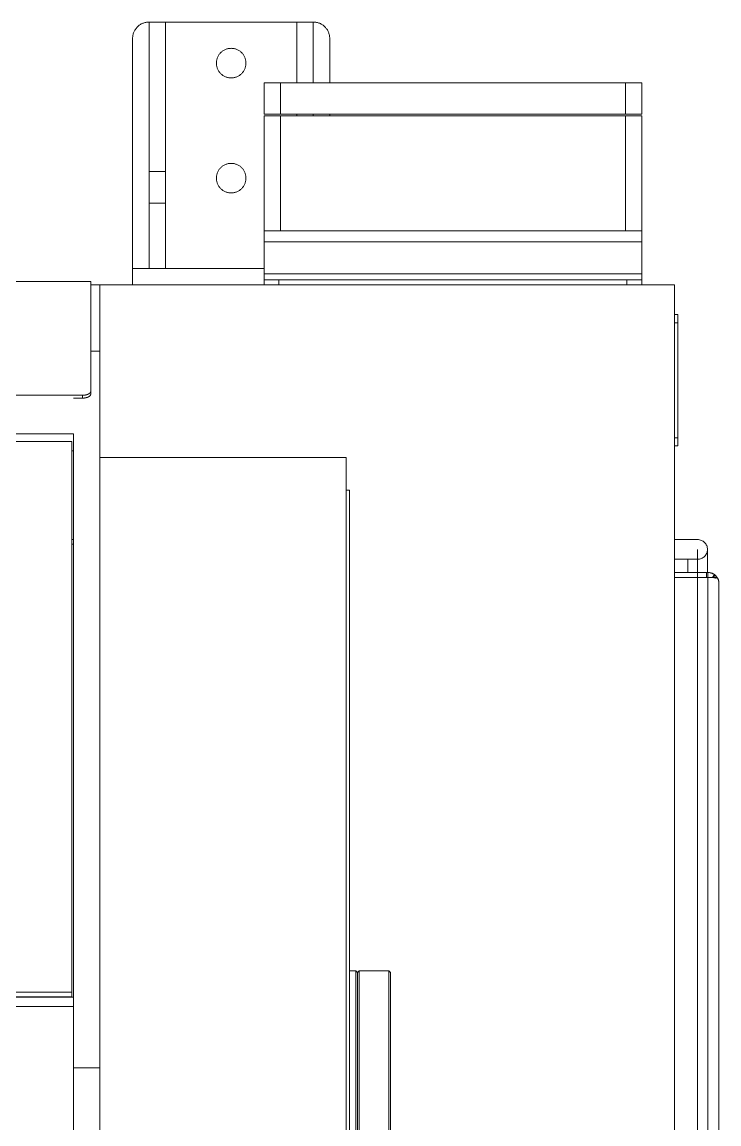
# Model space of a CAD drawing. Extents: x -681219 to -550379, y -242630 to -158199.
# Drawn here: x -588383 to -587958, y -208672 to -208002 of the extents above; entities that cross this region are included whole.
import ezdxf

# ---------------------------------------------------------------- set-up
doc = ezdxf.new("R2010")
doc.units = 0
doc.header["$LTSCALE"] = 1000
doc.linetypes.add('DASHED2', pattern=[9.525, 6.35, -3.175])
doc.layers.get('0').update_dxf_attribs({"linetype": 'CONTINUOUS'})
doc.layers.add('future', color=4, linetype='DASHED2', lineweight=0)

# ---------------------------------------------------------------- blocks, each defined once
blk = doc.blocks.new('CYPZ04001A0001XY_A_CYPZ1000_V_1')
at = {"color": 0, "linetype": 'ByBlock', "lineweight": -2}
for p, q in [((-1083.5, -905), (-1083.5, 905)), ((-883.5, 800), (-883.5, -800)), ((-885.5, 780), (-885.5, -780)), ((-1103.7, -5.5), (-1103.7, -727)), ((-1097.5, -744), (-1097.5, -2.5)), ((-1110.5, -723.2), (-1110.5, -9.3)), ((-910.5, -486.5), (-910.5, -263.5)), ((-909.5, -262.5), (-909.5, -487.5)), ((-891.5, -487.5), (-891.5, -262.5)), ((-890.5, -486.5), (-890.5, -263.5)), ((-890.5, -263.5), (-890.5, -486.5)), ((-889.5, -262.5), (-889.5, -487.5)), ((-733.5, -428.5), (-733.5, -374.54)), ((-717.5, -428.5), (-717.5, -374.54)), ((-733.5, -864.66), (-733.5, -428.5)), ((-733.5, -428.5), (-717.5, -428.5)), ((-717.5, -814.38), (-717.5, -428.5)), ((-446.15, -465.82), (-717.5, -465.82)), ((-717.5, -471.59), (-549.5, -471.59)), ((-549.5, -471.66), (-716.5, -471.66)), ((-716.5, -471.66), (-716.5, -474.58)), ((-716.5, -809.74), (-716.5, -474.58)), ((-549.5, -474.58), (-716.5, -474.58)), ((-910.5, -486.5), (-909.5, -487.5)), ((-909.5, -487.5), (-891.5, -487.5)), ((-891.5, -487.5), (-890.5, -486.5)), ((-890.5, -486.5), (-889.5, -487.5)), ((-889.5, -487.5), (-885.5, -487.5)), ((-1109.34, -727), (-1108.35, -727)), ((-1108.96, -727), (-1109.34, -727)), ((-1108.35, -727), (-1108.96, -727.51)), ((-1108.35, -727), (-1108.96, -727)), ((-1107.76, -727), (-1108.2, -726.68)), ((-1107.58, -726.68), (-1108.2, -726.68)), ((-1106.78, -726.69), (-1108.2, -728.3)), ((-1108.2, -728.3), (-1107.76, -728.65)), ((-1107.76, -728.65), (-1106.53, -727)), ((-1103.7, -727), (-1107.76, -727)), ((-1106.53, -727), (-1103.7, -727)), ((-1103.7, -727), (-1102.95, -727)), ((-1103.7, -727), (-1103.7, -730)), ((-1103.7, -727), (-1083.5, -727)), ((-1103.7, -730), (-1102.95, -730)), ((-1103.5, -744), (-1103.5, -730)), ((-1102.95, -727), (-1102.95, -730)), ((-1083.5, -727), (-1102.95, -727)), ((-1083.5, -730), (-1102.95, -730)), ((-1091.5, -730), (-1091.5, -738)), ((-1097.5, -738), (-1083.5, -738)), ((-1083.5, -750), (-1097.5, -750)), ((-717.5, -747.3), (-716.5, -747.3)), ((-717.5, -750), (-716.5, -750)), ((-883.5, -780), (-885.5, -780)), ((-883.5, -800), (-733.5, -800)), ((-717.5, -804.08), (-716.5, -804.08)), ((-1085.5, -812), (-1085.5, -807)), ((-1085.5, -807), (-1083.5, -807)), ((-674.5, -809.74), (-716.5, -809.74)), ((-1085.5, -882), (-1085.5, -812)), ((-1083.5, -812), (-1085.5, -812)), ((-717.5, -813.98), (-717.5, -814.38)), ((-717.5, -814.38), (-717.5, -814.41)), ((-717.5, -814.38), (-659.5, -814.38)), ((-723, -836.1), (-717.5, -836.1)), ((-723, -836.1), (-723, -837.84)), ((-723, -837.84), (-647.5, -837.84)), ((-728, -840.29), (-728, -838.55)), ((-728, -840.29), (-728, -907)), ((-733.5, -905), (-733.5, -864.66)), ((-733.5, -864.66), (-728, -864.66)), ((-1085.5, -882), (-1083.5, -882)), ((-1085.5, -887), (-1085.5, -882)), ((-1083.5, -887), (-1085.5, -887)), ((-1083.5, -905), (-733.5, -905)), ((-1063.5, -908), (-1063.5, -905)), ((-1054.5, -905), (-1054.5, -908)), ((-842.5, -908), (-842.5, -905)), ((-833.5, -905), (-833.5, -908)), ((-753.5, -905), (-753.5, -915)), ((-733.5, -905), (-728, -905)), ((-1063.5, -908), (-1063.5, -911.8)), ((-1054.5, -908), (-1063.5, -908)), ((-1063.5, -911.8), (-1063.5, -931.2)), ((-1063.5, -911.8), (-833.5, -911.8)), ((-1054.5, -908), (-842.5, -908)), ((-833.5, -908), (-842.5, -908)), ((-833.5, -908), (-833.5, -911.8)), ((-833.5, -911.8), (-833.5, -931.2)), ((-728, -907), (-444.66, -907)), ((-753.5, -915), (-833.5, -915)), ((-773.5, -954.7), (-773.5, -915)), ((-763.5, -954.7), (-763.5, -915)), ((-753.5, -915), (-753.5, -1055)), ((-1063.5, -931.2), (-1063.5, -938)), ((-1063.5, -931.2), (-833.5, -931.2)), ((-833.5, -931.2), (-833.5, -938)), ((-1063.5, -938), (-833.5, -938)), ((-1063.5, -1008), (-1063.5, -938)), ((-1053.5, -938), (-1053.5, -1008)), ((-843.5, -1008), (-843.5, -938)), ((-833.5, -938), (-833.5, -1008)), ((-773.5, -954.7), (-763.5, -954.7)), ((-773.5, -974.01), (-773.5, -954.7)), ((-763.5, -954.7), (-763.5, -974.01)), ((-773.5, -1065), (-773.5, -974.01)), ((-763.5, -974.01), (-773.5, -974.01)), ((-763.5, -1065), (-763.5, -974.01)), ((-1053.5, -1008), (-1063.5, -1008)), ((-1063.5, -1028), (-1063.5, -1009)), ((-1063.5, -1009), (-1053.5, -1009)), ((-1053.5, -1008), (-843.5, -1008)), ((-1053.5, -1028), (-1053.5, -1009)), ((-1053.5, -1009), (-843.5, -1009)), ((-873.5, -1009), (-873.5, -1008)), ((-863.5, -1009), (-863.5, -1008)), ((-853.5, -1009), (-853.5, -1008)), ((-833.5, -1008), (-843.5, -1008)), ((-843.5, -1028), (-843.5, -1009)), ((-843.5, -1009), (-833.5, -1009)), ((-833.5, -1028), (-833.5, -1009)), ((-1063.5, -1028), (-1053.5, -1028)), ((-1053.5, -1028), (-843.5, -1028)), ((-873.5, -1055), (-873.5, -1028)), ((-863.5, -1065), (-863.5, -1028)), ((-853.5, -1065), (-853.5, -1028)), ((-843.5, -1028), (-833.5, -1028)), ((-863.5, -1065), (-853.5, -1065)), ((-773.5, -1065), (-853.5, -1065)), ((-773.5, -1065), (-763.5, -1065))]:
    blk.add_line(p, q, dxfattribs=at)
for centre in [(-813.5, -970), (-813.5, -1040)]:
    blk.add_circle(centre, 9, dxfattribs=at)
for centre, radius, start, end in [((-1103.7, -723.2), 6.8, 180, 213.97448), ((-1103.7, -723.2), 6.8, 213.97448, 219.28), ((-1108.5, -727.05), 0.468, 50.91829, 174.05629), ((-1103.7, -723.2), 6.8, 219.28, 228.53031), ((-1103.7, -723.2), 6.8, 233.28873, 270), ((-1097.5, -744), 6, 90, 270), ((-863.5, -1055), 10, 180, 270), ((-763.5, -1055), 10, 270, 0)]:
    blk.add_arc(centre, radius, start, end, dxfattribs=at)
blk.add_ellipse((-1103.7, -723.2), major_axis=(6.8, 0), ratio=0.999474, start_param=3.141593, end_param=3.734559, dxfattribs=at)
for points, knots in [([(-1107.94, -726.79), (-1107.96, -726.8), (-1107.98, -726.81), (-1108.12, -726.87), (-1108.24, -726.93), (-1108.35, -727)], [0.7183909, 0.7183909, 0.7183909, 0.7183909, 0.75, 0.75, 1, 1, 1, 1]), ([(-728, -838.55), (-728, -838.39), (-727.97, -838.23), (-727.87, -838), (-727.83, -837.92), (-727.74, -837.77), (-727.68, -837.69), (-727.49, -837.47), (-727.34, -837.33), (-726.98, -837.06), (-726.77, -836.94), (-726.31, -836.71), (-726.05, -836.61), (-725.51, -836.43), (-725.22, -836.35), (-724.62, -836.23), (-724.3, -836.18), (-723.66, -836.12), (-723.33, -836.1), (-723, -836.1)], [0, 0, 0, 0, 0.125, 0.125, 0.1875, 0.1875, 0.25, 0.25, 0.375, 0.375, 0.5, 0.5, 0.625, 0.625, 0.75, 0.75, 0.875, 0.875, 1, 1, 1, 1]), ([(-723, -837.84), (-723.33, -837.84), (-723.65, -837.86), (-724.13, -837.91), (-724.29, -837.93), (-724.61, -837.97), (-724.76, -838), (-725.22, -838.09), (-725.5, -838.17), (-726.05, -838.35), (-726.3, -838.45), (-726.76, -838.68), (-726.97, -838.8), (-727.34, -839.07), (-727.49, -839.21), (-727.74, -839.5), (-727.84, -839.66), (-727.97, -839.97), (-728, -840.13), (-728, -840.29)], [0, 0, 0, 0, 0.125, 0.125, 0.1875, 0.1875, 0.25, 0.25, 0.375, 0.375, 0.5, 0.5, 0.625, 0.625, 0.75, 0.75, 0.875, 0.875, 1, 1, 1, 1])]:
    blk.add_open_spline(points, degree=3, knots=knots, dxfattribs=at)
blk.add_open_spline([(-1108.01, -726.82), (-1108.13, -726.87), (-1108.24, -726.93), (-1108.35, -727)], degree=3, dxfattribs=at)

msp = doc.modelspace()

# ---------------------------------------------------------------- block references
at = {"layer": 'future', "rotation": 180}
msp.add_blockref('CYPZ04001A0001XY_A_CYPZ1000_V_1', (-589068.721, -209066.6983), dxfattribs=at)

doc.saveas('drawing.dxf')
